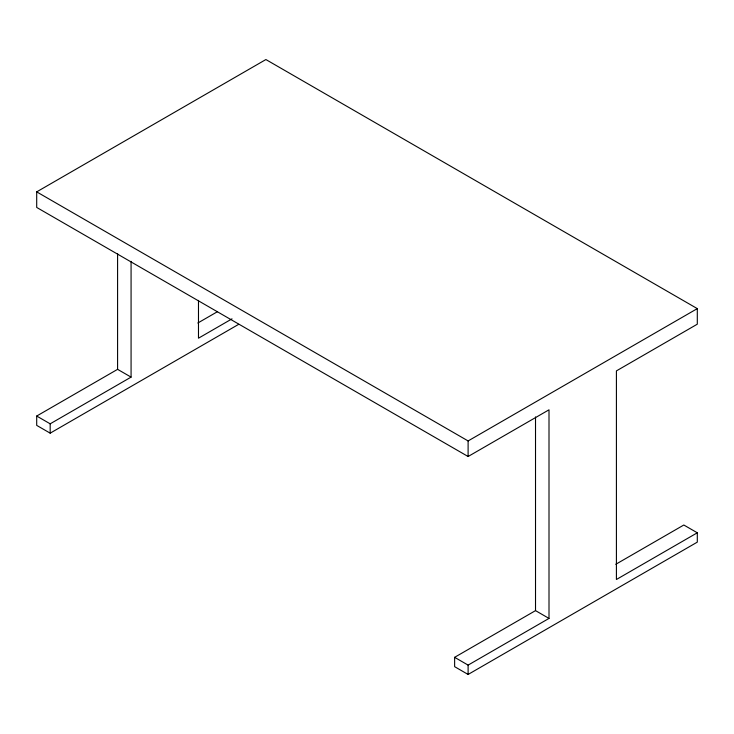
<?xml version="1.0" encoding="UTF-8"?>
<svg xmlns="http://www.w3.org/2000/svg" width="734" height="734" viewBox="0 0 734 734"><rect width="100%" height="100%" fill="white"/><g stroke="black" fill="none" stroke-linecap="round" stroke-linejoin="round"><path stroke-width="1.1" d="M36.7 191.868L265.892 59.546L697.3 308.619L697.3 324.189L616.413 370.89L616.413 579.493L697.3 532.792L697.3 542.132L468.108 674.454L454.63 666.665L454.63 657.325L535.517 610.624L549.004 618.413L549.004 409.811L468.108 456.511L36.7 207.438L36.7 191.868L468.108 440.941L697.3 308.619M238.688 324.327L50.178 433.161L36.7 425.381L36.7 416.04L117.587 369.34L131.074 377.12L131.074 261.359M197.822 323.015L217.548 311.629M36.7 416.04L50.178 423.821L131.074 377.12M232.017 318.84L198.483 338.2L198.483 300.38M615.753 564.308L683.822 525.012L697.3 532.792M454.63 657.325L468.108 665.114L549.004 618.413M535.517 416.921L535.517 610.624M468.108 440.941L468.108 456.511M468.108 665.114L468.108 674.454M117.587 253.569L117.587 369.34M50.178 423.821L50.178 433.161"/></g></svg>
